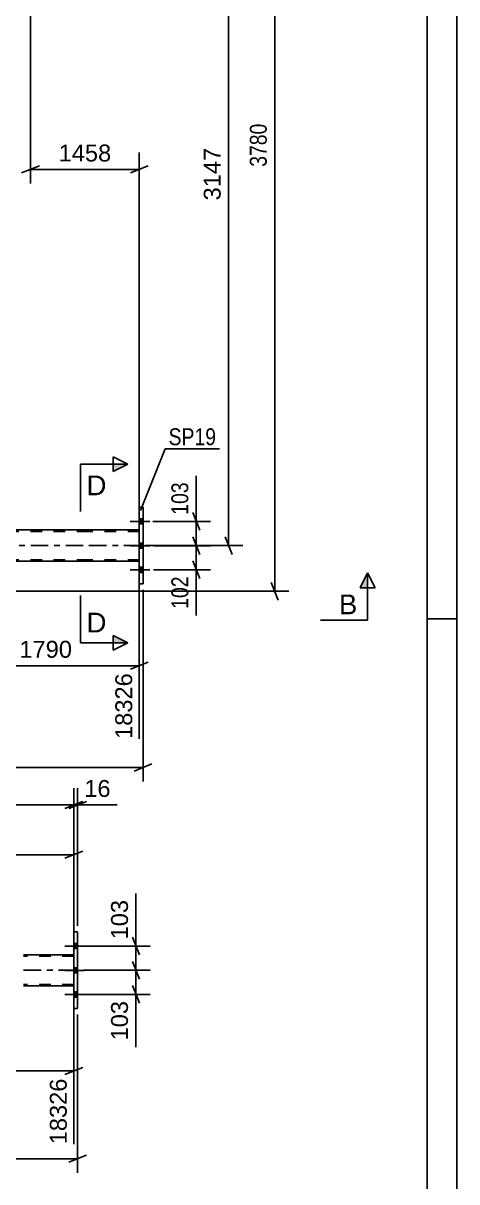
# Model space of a CAD drawing. Header units: millimetres. Extents: x 0 to 841, y 0 to 594.
# Drawn here: x 767.6 to 841, y 202.6 to 398.9 of the extents above; entities that cross this region are included whole.
import ezdxf

# ---------------------------------------------------------------- set-up
doc = ezdxf.new("R2010")
doc.units = ezdxf.units.MM
doc.linetypes.add('DXK_LINE_DOT2', pattern=[3.9198, 1.9599, -1.9599])
doc.linetypes.add('DXK_LINE_DOT3', pattern=[5.9187, 2.979, -0.9799, 0.9799, -0.9799])
doc.styles.add('Arial', font='ARIAL.TTF', dxfattribs={"height": 0.2})
doc.styles.add('Arial Narrow', font='ARIALN.TTF', dxfattribs={"height": 0.2})

# ---------------------------------------------------------------- blocks, each defined once
blk = doc.blocks.new('Unknown-318892572-1113')
at = {"color": 5, "linetype": 'Continuous'}
for p, q in [((841, 0), (841, 594)), ((836, 5), (836, 589)), ((841, 298), (836, 298))]:
    blk.add_line(p, q, dxfattribs=at)
blk = doc.blocks.new('Part-318892572-4703 - 4655')
at = {"color": 2, "linetype": 'Continuous'}
for p, q in [((787.26, 303.92), (787.26, 316.92)), ((787.26, 316.92), (787.9, 316.92)), ((787.9, 316.92), (787.9, 303.92)), ((787.9, 303.92), (787.26, 303.92))]:
    blk.add_line(p, q, dxfattribs=at)
blk = doc.blocks.new('Bolt-318892572-4873 - 4655')
at = {"linetype": 'Continuous'}
for points in [[(787.9, 314.08), (787.9, 314.96), (787.26, 314.96), (787.26, 314.08)], [(787.9, 314.08), (787.9, 314.96), (787.26, 314.96), (787.26, 314.08)], [(787.9, 314.08), (787.9, 314.96), (787.26, 314.96), (787.26, 314.08)], [(787.9, 309.96), (787.9, 310.84), (787.26, 310.84), (787.26, 309.96)], [(787.9, 309.96), (787.9, 310.84), (787.26, 310.84), (787.26, 309.96)], [(787.9, 305.88), (787.9, 306.76), (787.26, 306.76), (787.26, 305.88)], [(787.9, 305.88), (787.9, 306.76), (787.26, 306.76), (787.26, 305.88)], [(787.9, 305.88), (787.9, 306.76), (787.26, 306.76), (787.26, 305.88)]]:
    blk.add_hatch(color=1, dxfattribs=at).paths.add_polyline_path(points)
at = {"color": 1, "linetype": 'Continuous'}
for p, q in [((789.06, 314.52), (785.74, 314.52)), ((789.06, 314.52), (785.74, 314.52)), ((789.06, 314.52), (785.74, 314.52)), ((787.9, 314.96), (787.26, 314.96)), ((787.9, 314.96), (787.26, 314.96)), ((787.9, 314.96), (787.26, 314.96)), ((787.9, 314.08), (787.26, 314.08)), ((787.9, 314.08), (787.26, 314.08)), ((787.9, 314.08), (787.26, 314.08)), ((789.06, 310.4), (785.74, 310.4)), ((789.06, 310.4), (785.74, 310.4)), ((787.9, 310.84), (787.26, 310.84)), ((787.9, 310.84), (787.26, 310.84)), ((787.9, 309.96), (787.26, 309.96)), ((787.9, 309.96), (787.26, 309.96)), ((789.06, 306.32), (785.74, 306.32)), ((789.06, 306.32), (785.74, 306.32)), ((789.06, 306.32), (785.74, 306.32)), ((787.9, 306.76), (787.26, 306.76)), ((787.9, 306.76), (787.26, 306.76)), ((787.9, 306.76), (787.26, 306.76)), ((787.9, 305.88), (787.26, 305.88)), ((787.9, 305.88), (787.26, 305.88)), ((787.9, 305.88), (787.26, 305.88))]:
    blk.add_line(p, q, dxfattribs=at)
blk = doc.blocks.new('Part-318892572-5034 - 4655')
at = {"color": 7, "linetype": 'DXK_LINE_DOT2'}
for p, q in [((778.64, 312.82), (94.15, 312.82)), ((787.26, 312.82), (778.74, 312.82)), ((787.26, 307.78), (787.26, 313.06)), ((778.64, 308.02), (94.15, 308.02)), ((787.26, 308.02), (778.74, 308.02))]:
    blk.add_line(p, q, dxfattribs=at)
at = {"color": 2, "linetype": 'Continuous'}
for p, q in [((778.64, 313.06), (681.16, 313.06)), ((787.26, 313.06), (778.74, 313.06)), ((778.64, 307.78), (681.16, 307.78)), ((787.26, 307.78), (778.74, 307.78))]:
    blk.add_line(p, q, dxfattribs=at)
at = {"color": 7, "linetype": 'DXK_LINE_DOT3'}
for p, q in [((94.15, 310.42), (778.64, 310.42)), ((778.74, 310.42), (787.26, 310.42))]:
    blk.add_line(p, q, dxfattribs=at)
blk = doc.blocks.new('Bolt-318892572-4139 - 4091')
at = {"linetype": 'Continuous'}
for points in [[(776.18, 242.99), (776.18, 242.11), (776.82, 242.11), (776.82, 242.99)], [(776.18, 242.99), (776.18, 242.11), (776.82, 242.11), (776.82, 242.99)], [(776.18, 242.99), (776.18, 242.11), (776.82, 242.11), (776.82, 242.99)], [(776.18, 238.87), (776.18, 237.99), (776.82, 237.99), (776.82, 238.87)], [(776.18, 238.87), (776.18, 237.99), (776.82, 237.99), (776.82, 238.87)], [(776.18, 234.79), (776.18, 233.91), (776.82, 233.91), (776.82, 234.79)], [(776.18, 234.79), (776.18, 233.91), (776.82, 233.91), (776.82, 234.79)], [(776.18, 234.79), (776.18, 233.91), (776.82, 233.91), (776.82, 234.79)]]:
    blk.add_hatch(color=1, dxfattribs=at).paths.add_polyline_path(points)
at = {"color": 1, "linetype": 'Continuous'}
for p, q in [((777.98, 242.55), (774.66, 242.55)), ((777.98, 242.55), (774.66, 242.55)), ((777.98, 242.55), (774.66, 242.55)), ((776.82, 242.99), (776.18, 242.99)), ((776.82, 242.99), (776.18, 242.99)), ((776.82, 242.99), (776.18, 242.99)), ((776.82, 242.11), (776.18, 242.11)), ((776.82, 242.11), (776.18, 242.11)), ((776.82, 242.11), (776.18, 242.11)), ((777.98, 238.43), (774.66, 238.43)), ((777.98, 238.43), (774.66, 238.43)), ((776.82, 238.87), (776.18, 238.87)), ((776.82, 238.87), (776.18, 238.87)), ((776.82, 237.99), (776.18, 237.99)), ((776.82, 237.99), (776.18, 237.99)), ((777.98, 234.35), (774.66, 234.35)), ((777.98, 234.35), (774.66, 234.35)), ((777.98, 234.35), (774.66, 234.35)), ((776.82, 234.79), (776.18, 234.79)), ((776.82, 234.79), (776.18, 234.79)), ((776.82, 234.79), (776.18, 234.79)), ((776.82, 233.91), (776.18, 233.91)), ((776.82, 233.91), (776.18, 233.91)), ((776.82, 233.91), (776.18, 233.91))]:
    blk.add_line(p, q, dxfattribs=at)
blk = doc.blocks.new('Part-318892572-4152 - 4091')
at = {"color": 2, "linetype": 'Continuous'}
for p, q in [((767.66, 241.09), (776.18, 241.09)), ((776.18, 235.81), (767.66, 235.81))]:
    blk.add_line(p, q, dxfattribs=at)
at = {"color": 7, "linetype": 'DXK_LINE_DOT2'}
for p, q in [((776.18, 240.85), (767.66, 240.85)), ((776.18, 241.09), (776.18, 235.81)), ((776.18, 236.05), (767.66, 236.05))]:
    blk.add_line(p, q, dxfattribs=at)
at = {"color": 7, "linetype": 'DXK_LINE_DOT3'}
blk.add_line((767.66, 238.45), (776.18, 238.45), dxfattribs=at)
blk = doc.blocks.new('Part-318892572-4316 - 4091')
at = {"color": 2, "linetype": 'Continuous'}
for p, q in [((776.82, 244.95), (776.18, 244.95)), ((776.18, 244.95), (776.18, 231.95)), ((776.82, 231.95), (776.82, 244.95)), ((776.82, 231.95), (776.18, 231.95))]:
    blk.add_line(p, q, dxfattribs=at)
blk = doc.blocks.new('StraightDimension-318892572-5780 - 4655')
at = {"color": 7, "linetype": 'Continuous'}
for p, q in [((755.55, 312.06), (755.55, 277.65)), ((787.26, 306.78), (787.26, 277.65)), ((757.05, 290.66), (754.05, 289.46)), ((785.76, 289.46), (788.76, 290.66)), ((755.55, 290.06), (787.26, 290.06))]:
    blk.add_line(p, q, dxfattribs=at)
at = {"color": 0}
blk.add_wipeout([(776.45, 290.81), (776.45, 295.01), (766.36, 295.01), (766.36, 290.81)], dxfattribs=at)
at = {"color": 0, "linetype": 'Continuous'}
blk.add_wipeout([(786.66, 289.36), (782.46, 289.36), (782.46, 277.05), (786.66, 277.05)], dxfattribs=at)
at = {"color": 3, "style": 'Arial'}
blk.add_text('1790', height=2.865, dxfattribs=at).set_placement((766.96, 291.41))
at = {"color": 3, "linetype": 'Continuous', "style": 'Arial'}
blk.add_text('18326', height=2.865, rotation=90.0002, dxfattribs=at).set_placement((786.06, 277.65))
blk = doc.blocks.new('StraightDimension-318892572-5732 - 4655')
at = {"color": 7, "linetype": 'Continuous'}
for p, q in [((789.65, 310.4), (799.3, 310.4)), ((796.3, 311.9), (797.5, 308.9)), ((796.9, 306.32), (796.9, 310.4)), ((789.65, 306.32), (799.3, 306.32)), ((797.5, 304.82), (796.3, 307.82))]:
    blk.add_line(p, q, dxfattribs=at)
at = {"color": 0}
blk.add_wipeout([(796.15, 305.8), (791.95, 305.8), (791.95, 299.11), (796.15, 299.11)], dxfattribs=at)
at = {"color": 7, "linetype": 'Continuous'}
blk.add_line((796.9, 306.32), (796.9, 298.59), dxfattribs=at)
blk.add_line((796.9, 306.32), (796.9, 298.59), dxfattribs=at)
at = {"color": 3, "style": 'Arial Narrow'}
blk.add_text('102', height=2.863, rotation=90.0002, dxfattribs=at).set_placement((795.55, 299.71))
blk = doc.blocks.new('StraightDimension-318892572-5692 - 4655')
at = {"color": 7, "linetype": 'Continuous'}
for p, q in [((787.9, 302.92), (787.9, 270.41)), ((786.4, 272.21), (789.4, 273.41)), ((49.87, 272.81), (787.9, 272.81))]:
    blk.add_line(p, q, dxfattribs=at)
blk = doc.blocks.new('StraightDimension-318892572-5703 - 4655')
at = {"color": 7, "linetype": 'Continuous'}
for p, q in [((767.03, 453.88), (812.58, 453.88)), ((810.78, 452.38), (809.58, 455.38)), ((810.18, 302.68), (810.18, 453.88)), ((682.16, 302.68), (812.58, 302.68)), ((809.58, 304.18), (810.78, 301.18))]:
    blk.add_line(p, q, dxfattribs=at)
at = {"color": 0}
blk.add_wipeout([(809.43, 382.54), (805.23, 382.54), (805.23, 374.02), (809.43, 374.02)], dxfattribs=at)
at = {"color": 3, "style": 'Arial Narrow'}
blk.add_text('3780', height=2.863, rotation=90.0002, dxfattribs=at).set_placement((808.83, 374.62))
blk = doc.blocks.new('StraightDimension-318892572-5717 - 4655')
at = {"color": 7, "linetype": 'Continuous'}
for p, q in [((768.84, 433.28), (768.84, 371.76)), ((787.26, 314.06), (787.26, 377.01)), ((770.34, 374.76), (767.34, 373.56)), ((768.84, 374.16), (787.26, 374.16)), ((785.76, 373.56), (788.76, 374.76))]:
    blk.add_line(p, q, dxfattribs=at)
at = {"color": 0}
blk.add_wipeout([(783.1, 374.91), (783.1, 379.11), (773, 379.11), (773, 374.91)], dxfattribs=at)
at = {"color": 3, "style": 'Arial'}
blk.add_text('1458', height=2.865, dxfattribs=at).set_placement((773.6, 375.51))
blk = doc.blocks.new('StraightDimension-318892572-5722 - 4655')
at = {"color": 7, "linetype": 'Continuous'}
for p, q in [((789.57, 314.52), (799.3, 314.52)), ((796.3, 316.02), (797.5, 313.02)), ((796.9, 310.4), (796.9, 314.52)), ((789.65, 310.4), (799.3, 310.4)), ((797.5, 308.9), (796.3, 311.9))]:
    blk.add_line(p, q, dxfattribs=at)
at = {"color": 0}
blk.add_wipeout([(796.15, 321.73), (791.95, 321.73), (791.95, 315.05), (796.15, 315.05)], dxfattribs=at)
at = {"color": 7, "linetype": 'Continuous'}
blk.add_line((796.9, 314.52), (796.9, 322.26), dxfattribs=at)
blk.add_line((796.9, 314.52), (796.9, 322.26), dxfattribs=at)
at = {"color": 3, "style": 'Arial Narrow'}
blk.add_text('103', height=2.863, rotation=90.0002, dxfattribs=at).set_placement((795.55, 315.65))
blk = doc.blocks.new('StraightDimension-318892572-15047 - 4655')
at = {"color": 7, "linetype": 'Continuous'}
for p, q in [((769.84, 436.28), (804.78, 436.28)), ((802.98, 434.78), (801.78, 437.78)), ((802.38, 310.42), (802.38, 436.28)), ((788.26, 310.42), (804.78, 310.42)), ((801.78, 311.92), (802.98, 308.92))]:
    blk.add_line(p, q, dxfattribs=at)
at = {"color": 0}
blk.add_wipeout([(801.63, 378.4), (797.43, 378.4), (797.43, 368.31), (801.63, 368.31)], dxfattribs=at)
at = {"color": 3, "style": 'Arial'}
blk.add_text('3147', height=2.865, rotation=90.0002, dxfattribs=at).set_placement((801.03, 368.91))
blk = doc.blocks.new('StraightDimension-318892572-4525 - 4091')
at = {"color": 7, "linetype": 'Continuous'}
for p, q in [((776.82, 230.95), (776.82, 204.1)), ((99.38, 206.5), (776.82, 206.5)), ((775.32, 205.9), (778.32, 207.1))]:
    blk.add_line(p, q, dxfattribs=at)
blk = doc.blocks.new('StraightDimension-318892572-4407 - 4091')
at = {"color": 7, "linetype": 'Continuous'}
for p, q in [((671.11, 234.41), (671.11, 208.96)), ((776.18, 234.83), (776.18, 208.96)), ((672.61, 221.98), (669.61, 220.78)), ((774.68, 220.78), (777.68, 221.98)), ((671.11, 221.38), (776.18, 221.38))]:
    blk.add_line(p, q, dxfattribs=at)
at = {"color": 0}
blk.add_wipeout([(728.69, 222.13), (728.69, 226.33), (718.6, 226.33), (718.6, 222.13)], dxfattribs=at)
at = {"color": 0, "linetype": 'Continuous'}
blk.add_wipeout([(775.58, 220.68), (771.38, 220.68), (771.38, 208.36), (775.58, 208.36)], dxfattribs=at)
at = {"color": 3, "style": 'Arial'}
blk.add_text('3895', height=2.865, dxfattribs=at).set_placement((719.2, 222.73))
at = {"color": 3, "linetype": 'Continuous', "style": 'Arial'}
blk.add_text('18326', height=2.865, rotation=90.0002, dxfattribs=at).set_placement((774.98, 208.96))
blk = doc.blocks.new('StraightDimension-318892572-4463 - 4091')
at = {"color": 7, "linetype": 'Continuous'}
for p, q in [((671.11, 242.49), (671.11, 260.87)), ((776.18, 242.09), (776.18, 260.87)), ((672.61, 258.62), (669.61, 257.42)), ((671.11, 258.02), (776.18, 258.02)), ((774.68, 257.42), (777.68, 258.62))]:
    blk.add_line(p, q, dxfattribs=at)
at = {"color": 0}
blk.add_wipeout([(728.69, 258.77), (728.69, 262.97), (718.6, 262.97), (718.6, 258.77)], dxfattribs=at)
at = {"color": 3, "style": 'Arial'}
blk.add_text('3895', height=2.865, dxfattribs=at).set_placement((719.2, 259.37))
blk = doc.blocks.new('StraightDimension-318892572-4477 - 4091')
at = {"color": 7, "linetype": 'Continuous'}
for p, q in [((786.09, 244.05), (787.29, 241.05)), ((777.82, 242.55), (789.09, 242.55)), ((786.69, 238.45), (786.69, 242.55)), ((787.29, 236.95), (786.09, 239.95)), ((777.82, 238.45), (789.09, 238.45))]:
    blk.add_line(p, q, dxfattribs=at)
at = {"color": 0}
blk.add_wipeout([(785.94, 250.95), (781.74, 250.95), (781.74, 243.08), (785.94, 243.08)], dxfattribs=at)
at = {"color": 7, "linetype": 'Continuous'}
blk.add_line((786.69, 242.55), (786.69, 251.47), dxfattribs=at)
blk.add_line((786.69, 242.55), (786.69, 251.47), dxfattribs=at)
at = {"color": 3, "style": 'Arial'}
blk.add_text('103', height=2.865, rotation=90.0002, dxfattribs=at).set_placement((785.34, 243.68))
blk = doc.blocks.new('StraightDimension-318892572-4485 - 4091')
at = {"color": 7, "linetype": 'Continuous'}
for p, q in [((786.09, 239.95), (787.29, 236.95)), ((777.82, 238.45), (789.09, 238.45)), ((786.69, 234.35), (786.69, 238.45)), ((787.29, 232.85), (786.09, 235.85)), ((777.82, 234.35), (789.09, 234.35))]:
    blk.add_line(p, q, dxfattribs=at)
at = {"color": 0}
blk.add_wipeout([(785.94, 233.83), (781.74, 233.83), (781.74, 225.96), (785.94, 225.96)], dxfattribs=at)
at = {"color": 7, "linetype": 'Continuous'}
blk.add_line((786.69, 234.35), (786.69, 225.43), dxfattribs=at)
blk.add_line((786.69, 234.35), (786.69, 225.43), dxfattribs=at)
at = {"color": 3, "style": 'Arial'}
blk.add_text('103', height=2.865, rotation=90.0002, dxfattribs=at).set_placement((785.34, 226.56))
blk = doc.blocks.new('StraightDimension-318892572-4494 - 4091')
at = {"color": 7, "linetype": 'Continuous'}
for p, q in [((776.18, 245.95), (776.18, 269.32)), ((776.82, 245.95), (776.82, 269.32)), ((774.68, 265.87), (777.68, 267.07)), ((778.32, 267.07), (775.32, 265.87)), ((776.18, 266.47), (776.82, 266.47))]:
    blk.add_line(p, q, dxfattribs=at)
at = {"color": 0}
blk.add_wipeout([(782.99, 267.22), (782.99, 271.42), (777.34, 271.42), (777.34, 267.22)], dxfattribs=at)
at = {"color": 7, "linetype": 'Continuous'}
blk.add_line((776.82, 266.47), (783.52, 266.47), dxfattribs=at)
blk.add_line((776.82, 266.47), (783.52, 266.47), dxfattribs=at)
at = {"color": 3, "style": 'Arial'}
blk.add_text('16', height=2.865, dxfattribs=at).set_placement((777.94, 267.82))
blk = doc.blocks.new('StraightDimension-318892572-4504 - 4091')
at = {"color": 7, "linetype": 'Continuous'}
for p, q in [((776.18, 245.95), (776.18, 269.32)), ((774.68, 265.87), (777.68, 267.07)), ((100.02, 266.47), (776.18, 266.47))]:
    blk.add_line(p, q, dxfattribs=at)
blk = doc.blocks.new('Mark-318892572-4699 - 4655')
at = {"color": 0}
blk.add_wipeout([(800.25, 327.43), (800.25, 330.43), (792.22, 330.43), (792.22, 327.43)], dxfattribs=at)
blk.add_wipeout([(800.25, 327.43), (800.25, 330.43), (792.22, 330.43), (792.22, 327.43)], dxfattribs=at)
at = {"color": 30, "linetype": 'Continuous'}
for p, q in [((787.45, 316.35), (791.62, 326.83)), ((791.62, 326.83), (800.85, 326.83))]:
    blk.add_line(p, q, dxfattribs=at)
at = {"color": 3, "style": 'Arial Narrow'}
blk.add_text('SP19', height=2.863, dxfattribs=at).set_placement((792.22, 327.43))
blk = doc.blocks.new('SectionMark-318892572-6347 - 4655')
at = {"linetype": 'Continuous'}
blk.add_hatch(color=6, dxfattribs=at).paths.add_polyline_path([(825.91, 303.28), (824.66, 303.28), (825.91, 305.78)])
at = {"color": 6, "linetype": 'Continuous'}
for p, q in [((825.91, 305.78), (824.66, 303.28)), ((825.91, 297.78), (825.91, 305.78)), ((825.91, 305.78), (827.16, 303.28)), ((824.66, 303.28), (827.16, 303.28)), ((825.91, 297.78), (817.91, 297.78))]:
    blk.add_line(p, q, dxfattribs=at)
at = {"color": 0, "linetype": 'Continuous'}
blk.add_wipeout([(824.16, 298.78), (824.16, 302.28), (821.05, 302.28), (821.05, 298.78)], dxfattribs=at)
at = {"color": 3, "linetype": 'Continuous', "style": 'Arial'}
blk.add_text('B', height=3.34, dxfattribs=at).set_placement((821.05, 298.78))
blk = doc.blocks.new('SectionMark-318892572-6349 - 4655')
at = {"linetype": 'Continuous'}
for points in [[(782.83, 322.95), (782.83, 324.2), (785.33, 324.2)], [(782.83, 293.95), (782.83, 295.2), (785.33, 293.95)]]:
    blk.add_hatch(color=6, dxfattribs=at).paths.add_polyline_path(points)
at = {"color": 6, "linetype": 'Continuous'}
for p, q in [((777.33, 324.2), (777.33, 316.2)), ((777.33, 324.2), (785.33, 324.2)), ((782.83, 322.95), (782.83, 325.45)), ((782.83, 325.45), (785.33, 324.2)), ((785.33, 324.2), (782.83, 322.95)), ((777.33, 293.95), (777.33, 301.95)), ((785.33, 293.95), (782.83, 295.2)), ((782.83, 295.2), (782.83, 292.7)), ((777.33, 293.95), (785.33, 293.95)), ((785.33, 293.95), (782.83, 292.7))]:
    blk.add_line(p, q, dxfattribs=at)
at = {"color": 0, "linetype": 'Continuous'}
for points in [[(781.7, 318.95), (781.7, 322.45), (778.33, 322.45), (778.33, 318.95)], [(781.7, 295.7), (781.7, 299.2), (778.33, 299.2), (778.33, 295.7)]]:
    blk.add_wipeout(points, dxfattribs=at)
at = {"color": 3, "linetype": 'Continuous', "style": 'Arial'}
for p in [(778.33, 318.95), (778.33, 295.7)]:
    blk.add_text('D', height=3.34, dxfattribs=at).set_placement(p)

msp = doc.modelspace()

# ---------------------------------------------------------------- block references
for name in ['Unknown-318892572-1113', 'Part-318892572-4703 - 4655', 'Bolt-318892572-4873 - 4655', 'Part-318892572-5034 - 4655', 'Part-318892572-4316 - 4091', 'Bolt-318892572-4139 - 4091', 'Part-318892572-4152 - 4091']:
    msp.add_blockref(name, (0, 0))

# ---------------------------------------------------------------- next in the draw order: block references
for name in ['StraightDimension-318892572-5780 - 4655', 'StraightDimension-318892572-4463 - 4091', 'StraightDimension-318892572-4525 - 4091']:
    msp.add_blockref(name, (0, 0))

# ---------------------------------------------------------------- next in the draw order: block references
for name in ['StraightDimension-318892572-5732 - 4655', 'StraightDimension-318892572-4477 - 4091', 'StraightDimension-318892572-4407 - 4091']:
    msp.add_blockref(name, (0, 0))

# ---------------------------------------------------------------- next in the draw order: block references
for name in ['StraightDimension-318892572-5692 - 4655', 'StraightDimension-318892572-4485 - 4091']:
    msp.add_blockref(name, (0, 0))

# ---------------------------------------------------------------- next in the draw order: block references
for name in ['StraightDimension-318892572-5703 - 4655', 'StraightDimension-318892572-4494 - 4091']:
    msp.add_blockref(name, (0, 0))

# ---------------------------------------------------------------- next in the draw order: block references
for name in ['StraightDimension-318892572-5717 - 4655', 'SectionMark-318892572-6347 - 4655', 'StraightDimension-318892572-4504 - 4091']:
    msp.add_blockref(name, (0, 0))

# ---------------------------------------------------------------- next in the draw order: block references
msp.add_blockref('StraightDimension-318892572-5722 - 4655', (0, 0))

# ---------------------------------------------------------------- next in the draw order: block references
msp.add_blockref('StraightDimension-318892572-15047 - 4655', (0, 0))

# ---------------------------------------------------------------- next in the draw order: block references
for name in ['Mark-318892572-4699 - 4655', 'SectionMark-318892572-6349 - 4655']:
    msp.add_blockref(name, (0, 0))

doc.saveas('drawing.dxf')
